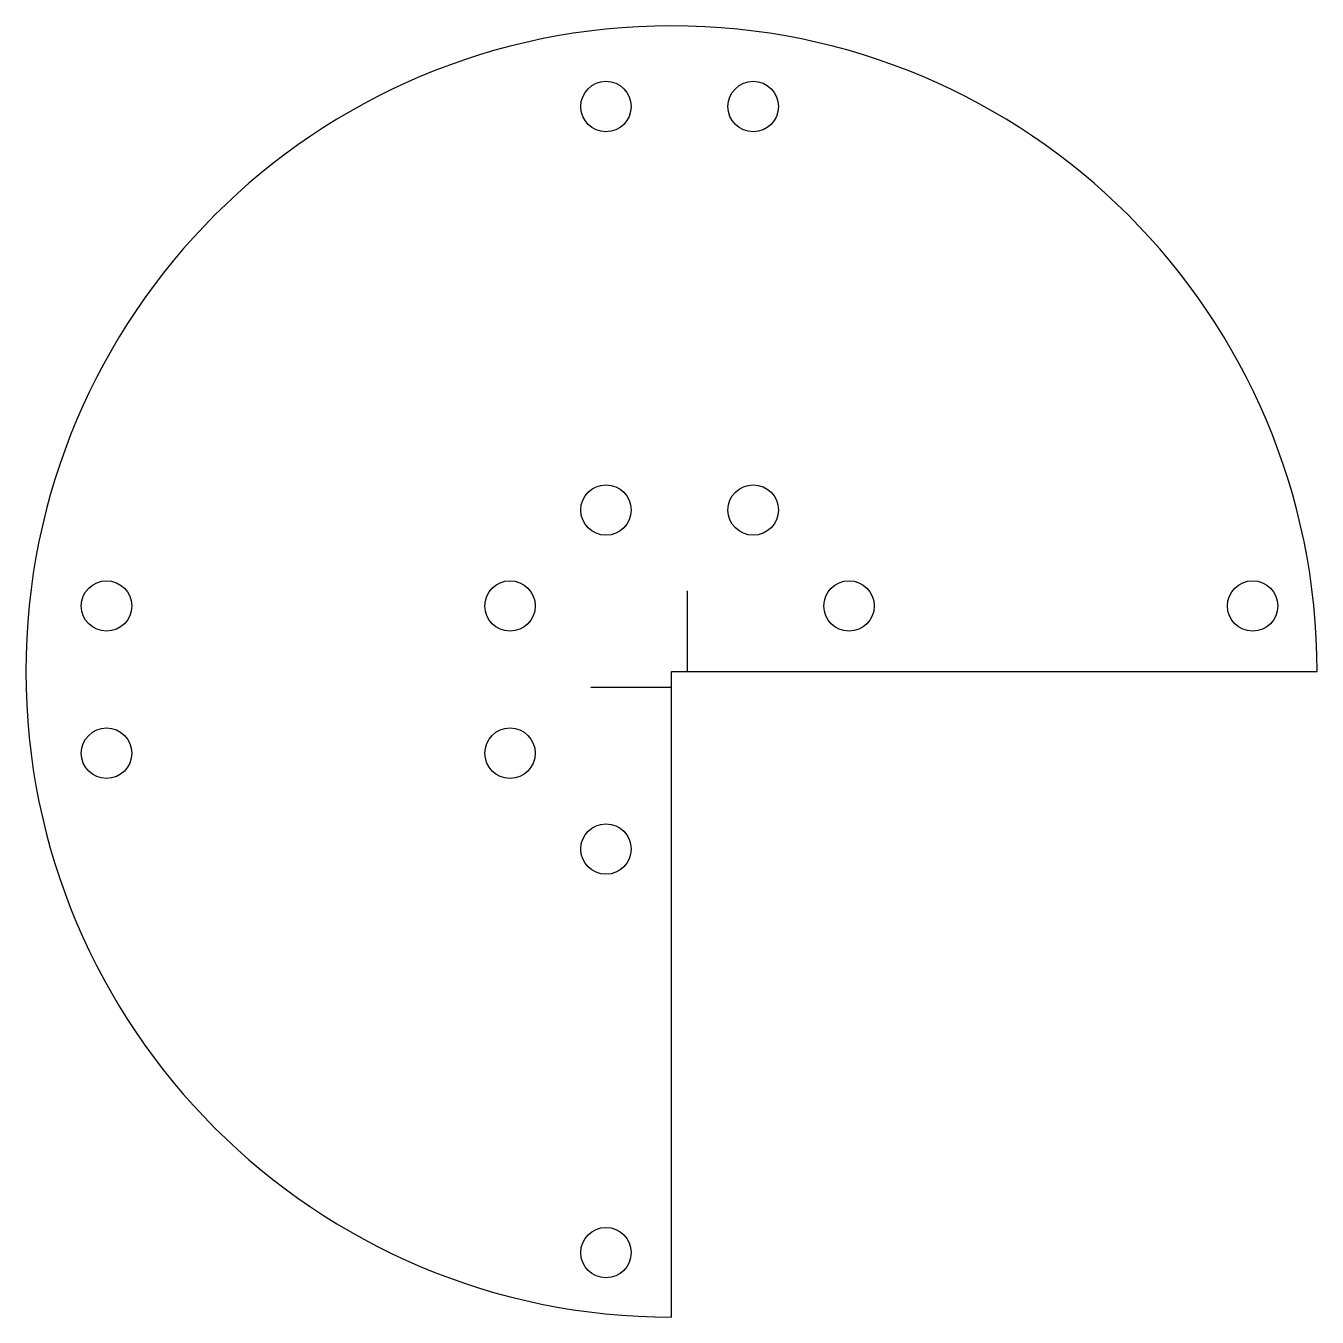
# Model space of a CAD drawing. Header units: inches. Extents: x 0 to 4, y 0 to 4.
import ezdxf

# ---------------------------------------------------------------- set-up
doc = ezdxf.new("R2010")
doc.units = ezdxf.units.IN
doc.header["$MEASUREMENT"] = 0
doc.layers.get('0').update_dxf_attribs({"lineweight": 25, "true_color": 0xffffff})

msp = doc.modelspace()

# ---------------------------------------------------------------- linework, layer by layer
for p, q in [((2.05, 2), (2.05, 2.25)), ((2, 0), (2, 2)), ((2, 2), (4, 2)), ((2, 1.95), (1.75, 1.95))]:
    msp.add_line(p, q)
for centre in [(1.796875, 3.75), (2.253125, 3.75), (1.796875, 2.5), (2.253125, 2.5), (0.25, 2.203125), (1.5, 2.203125), (2.55, 2.203125), (3.8, 2.203125), (0.25, 1.746875), (1.5, 1.746875), (1.796875, 1.45), (1.796875, 0.2)]:
    msp.add_circle(centre, 0.078125)
msp.add_arc((2, 2), 2, 0, 270)

doc.saveas('drawing.dxf')
